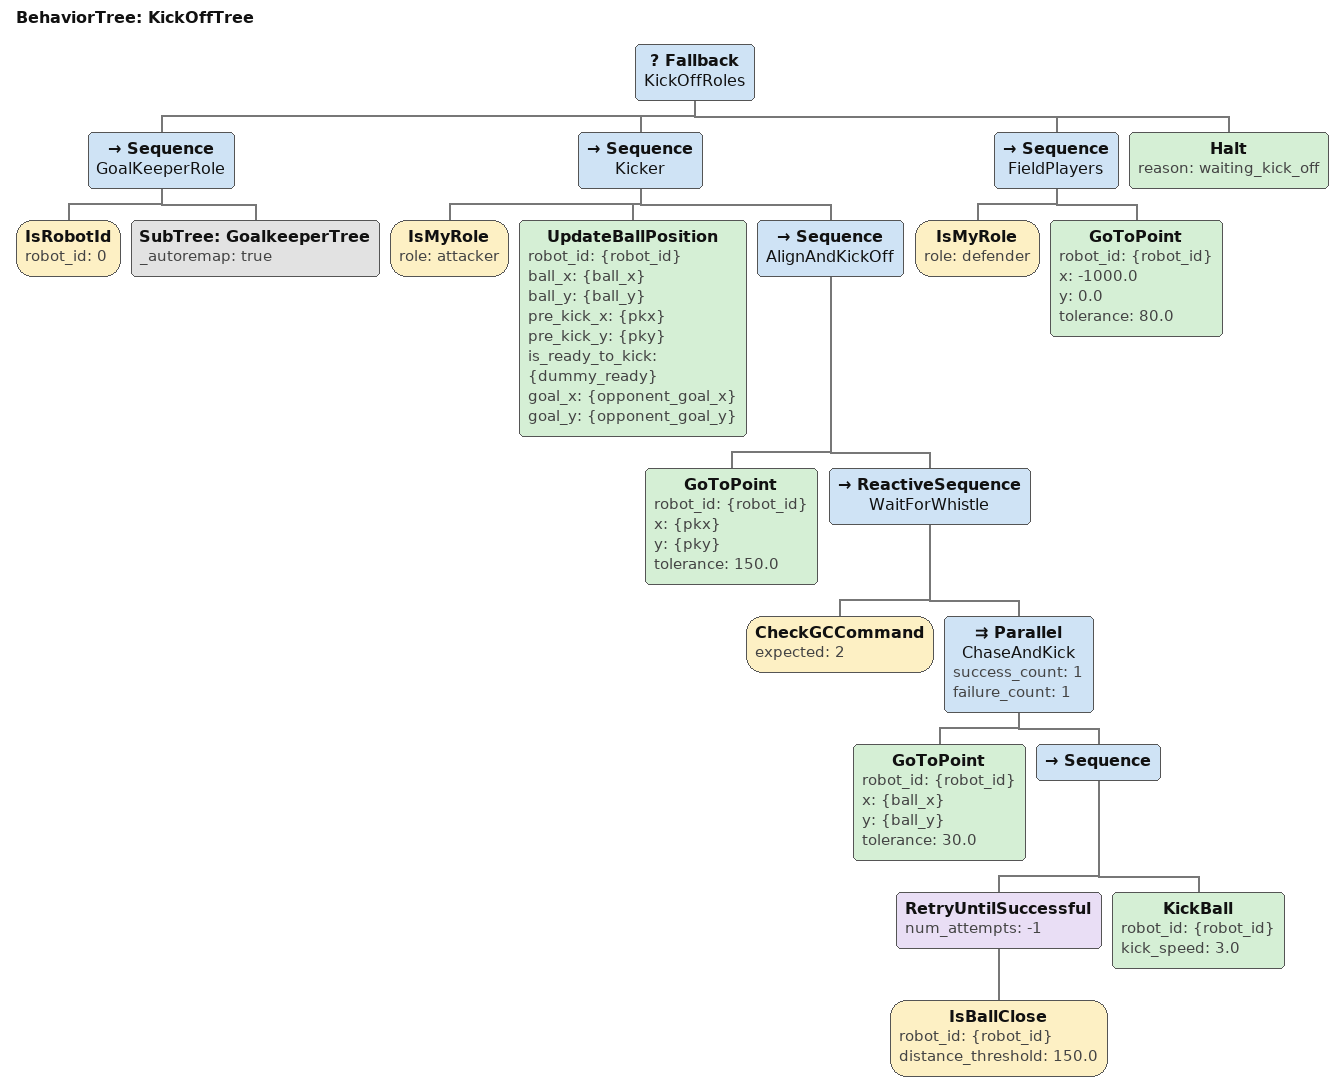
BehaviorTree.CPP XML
<root BTCPP_format="4">
  <BehaviorTree ID="KickOffTree">
    <Fallback name="KickOffRoles">

        <!-- 1. GOLEIRO -->
        <Sequence name="GoalKeeperRole">
            <IsRobotId robot_id="0"/>
            <SubTree ID="GoalkeeperTree" _autoremap="true"/>
        </Sequence>

        <!-- 2. COBRADOR (Único permitido no círculo central) -->
        <Sequence name="Kicker">
            <IsMyRole role="attacker"/>

            <UpdateBallPosition robot_id="{robot_id}"
                                ball_x="{ball_x}" ball_y="{ball_y}"
                                pre_kick_x="{pkx}" pre_kick_y="{pky}"
                                is_ready_to_kick="{dummy_ready}"
                                goal_x="{opponent_goal_x}" goal_y="{opponent_goal_y}"/>

            <Sequence name="AlignAndKickOff">
                <!-- Fase 1: Entra no círculo central sem tocar na bola -->
                <GoToPoint robot_id="{robot_id}" x="{pkx}" y="{pky}" tolerance="150.0"/>

                <!-- Fase 2: Trava de segurança da Regra 5.3.2 -->
                <ReactiveSequence name="WaitForWhistle">
                    <CheckGCCommand expected="2"/> <!-- APITO: NORMAL START -->

                    <Parallel name="ChaseAndKick" success_count="1" failure_count="1">
                        <GoToPoint robot_id="{robot_id}" x="{ball_x}" y="{ball_y}" tolerance="30.0"/>
                        <Sequence>
                            <RetryUntilSuccessful num_attempts="-1">
                                <IsBallClose robot_id="{robot_id}" distance_threshold="150.0"/>
                            </RetryUntilSuccessful>
                            <KickBall robot_id="{robot_id}" kick_speed="3.0"/>
                        </Sequence>
                    </Parallel>
                </ReactiveSequence>
            </Sequence>
        </Sequence>

        <!-- 3. RESTO DO TIME (Devem ficar no próprio campo de defesa) -->
        <Sequence name="FieldPlayers">
            <IsMyRole role="defender"/>
            <GoToPoint robot_id="{robot_id}" x="-1000.0" y="0.0" tolerance="80.0"/>
        </Sequence>

        <Halt reason="waiting_kick_off"/>
    </Fallback>
  </BehaviorTree>
</root>
